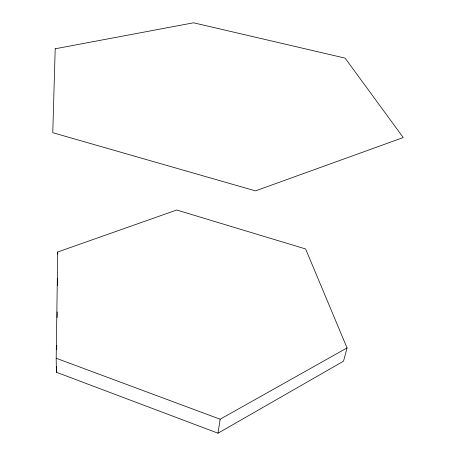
<?xml version="1.0" encoding="UTF-8"?>
<svg xmlns="http://www.w3.org/2000/svg" width="456" height="456" viewBox="0 0 456 456"><rect width="100%" height="100%" fill="white"/><g stroke="black" fill="none" stroke-linecap="round" stroke-linejoin="round"><path stroke-width="0.68" d="M56.185 358.245L57.707 251.991L176.728 210.016L305.617 248.959L347.05 347.922L343.505 361.186L218.002 433.2L56.396 372.256L56.185 358.245L220.162 419.224L347.05 347.922M56.396 372.256L56.476 366.573M56.709 349.541L56.766 345.283M57.148 317.604L57.228 311.921M57.587 285.661L57.684 278.565M218.002 433.2L220.162 419.224M57.707 251.991L57.735 254.06M55.199 48.781L52.771 132.696L255.491 190.887L403.229 137.552L345.118 58.123L193.555 22.8L55.199 48.781"/></g></svg>
